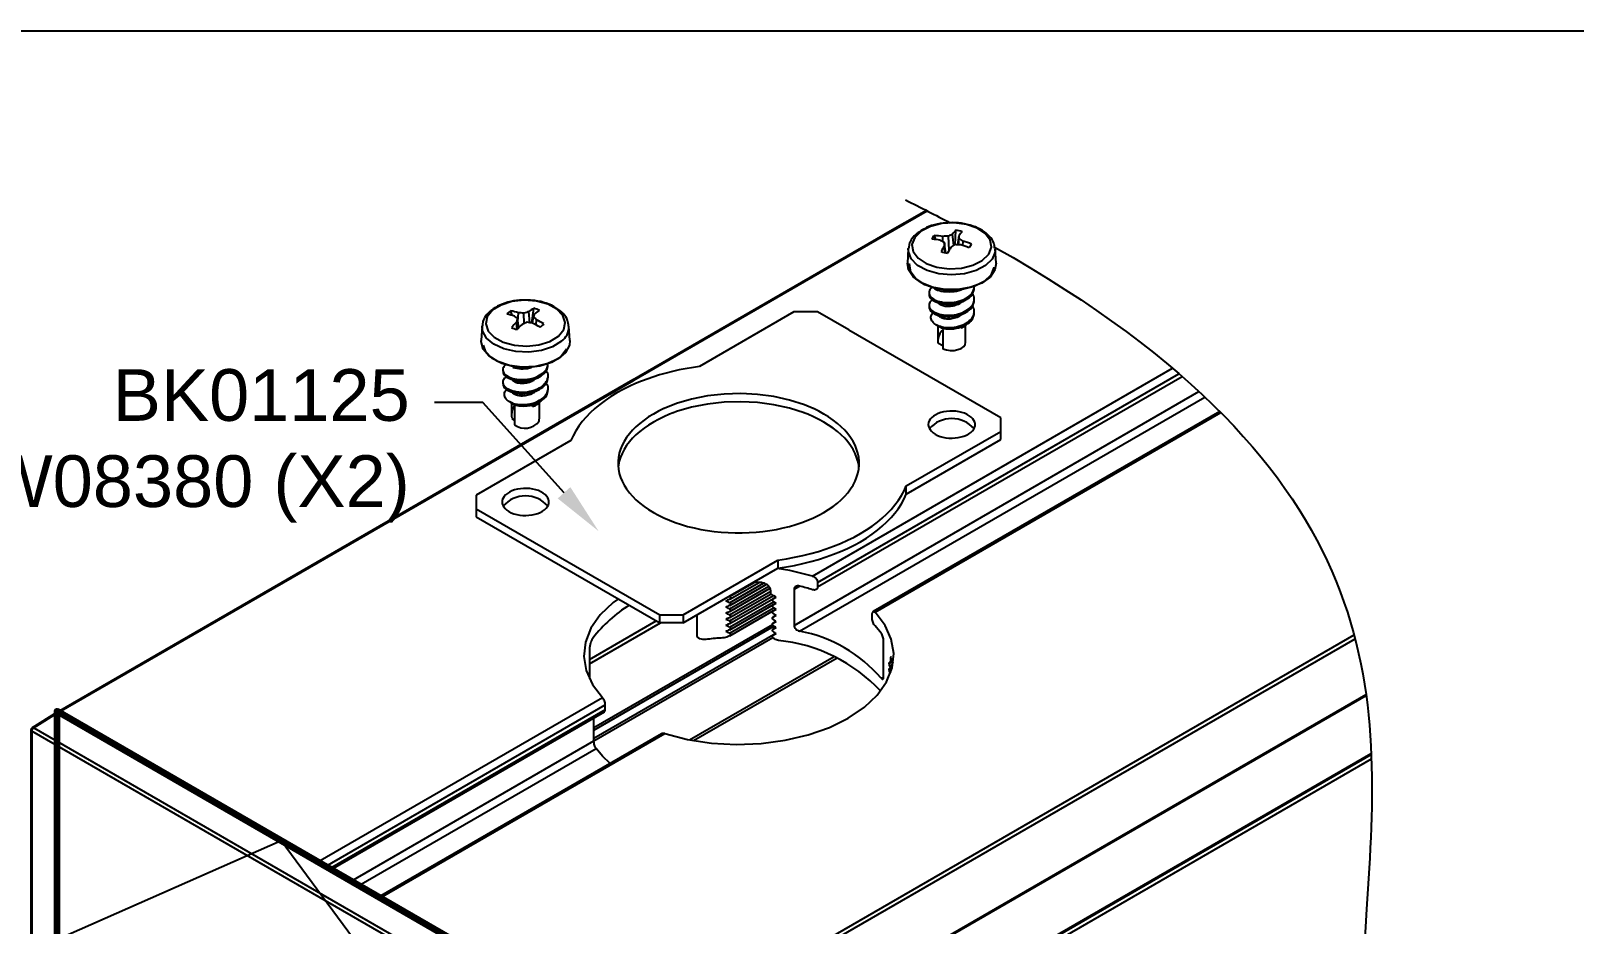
# Model space of a CAD drawing. Extents: x 0 to 13.3, y -7.3 to 0.
# Drawn here: x 2.82 to 8.43, y -3.24 to 0 of the extents above; entities that cross this region are included whole.
import ezdxf
from ezdxf import colors
from ezdxf.entities.mleader import LeaderData, LeaderLine
from ezdxf.math import Vec2, Vec3

# ---------------------------------------------------------------- set-up
doc = ezdxf.new("R2010")
doc.units = 0
doc.header["$LTSCALE"] = 0.5
doc.header["$MEASUREMENT"] = 0
for name, color, linetype in [('End Cap', 92, 'CONTINUOUS'), ('FAB DWG', 221, 'CONTINUOUS'), ('Hardware', 242, 'CONTINUOUS'), ('Housing', 150, 'CONTINUOUS')]:
    doc.layers.add(name, color=color, linetype=linetype)
doc.layers.add('Text-Unprinted', color=131, linetype='CONTINUOUS', plot=False)
doc.styles.add('LSAD_Standard', font='arial.ttf')

msp = doc.modelspace()

# ---------------------------------------------------------------- linework, layer by layer
at = {"layer": 'End Cap', "transparency": 16777216}
for p, q in [((2.9204, -2.4721), (2.8295, -2.5283)), ((2.9255, -2.4725), (2.8347, -2.5287)), ((2.9255, -2.4725), (5.0327, -3.689)), ((2.8248, -2.5368), (2.8248, -5.4496)), ((4.9317, -3.7555), (2.8277, -2.5409)), ((2.8277, -2.5409), (2.8277, -5.4512)), ((2.8347, -2.5287), (4.9386, -3.7433))]:
    msp.add_line(p, q, dxfattribs=at)
for centre, radius, start, end in [((2.8348, -2.5368), 0.01, 121.7291, 180), ((2.8296, -2.5365), 0.0048, 184.1293, 247.1908), ((2.8431, -2.5416), 0.0154, 123.2297, 177.3477), ((2.8318, -2.5326), 0.00487, 53.4892, 117.3259)]:
    msp.add_arc(centre, radius, start, end, dxfattribs=at)
msp.add_ellipse((2.9255, -2.4807), major_axis=(-0.005, 0.00866), ratio=0.577206, start_param=5.498021, end_param=6.300635, dxfattribs=at)
at = {"layer": 'FAB DWG', "color": 1, "lineweight": 90, "ltscale": 0.5, "transparency": 16777216}
msp.add_lwpolyline([(5.0398, -6.6461), (5.0398, -3.6931), (2.9185, -2.4684), (2.9185, -5.4215)], dxfattribs=at)
at = {"layer": 'Hardware', "linetype": 'Continuous', "transparency": 16777216}
for p, q in [((6.1792, -0.7768), (6.1816, -0.7232)), ((6.1087, -0.7575), (6.1036, -0.7426)), ((6.1336, -0.764), (6.134, -0.7458)), ((6.1444, -0.8051), (6.1393, -0.7669)), ((6.1429, -0.8048), (6.1397, -0.7797)), ((6.1573, -0.7952), (6.1547, -0.7447)), ((6.1735, -0.7785), (6.1691, -0.7371)), ((6.1884, -0.776), (6.1928, -0.7425)), ((6.1904, -0.7761), (6.1932, -0.7536)), ((6.2068, -0.779), (6.2079, -0.7627)), ((6.2335, -0.7823), (6.238, -0.7735)), ((6.0087, -0.7911), (6.0054, -0.843)), ((6.0087, -0.7911), (6.009, -0.7883)), ((6.3271, -0.843), (6.3238, -0.7911)), ((6.3238, -0.7911), (6.3239, -0.7935)), ((6.0843, -0.9498), (6.0843, -0.9554)), ((6.136, -0.9455), (6.136, -0.9399)), ((6.2483, -0.9327), (6.2483, -0.9279)), ((4.643, -1.0604), (4.6499, -1.0067)), ((6.0843, -0.9951), (6.0843, -1.0008)), ((6.136, -0.9909), (6.136, -0.9852)), ((6.2483, -0.9781), (6.2483, -0.9725)), ((4.5709, -1.0326), (4.5665, -1.016)), ((4.5897, -1.0831), (4.5866, -1.0566)), ((4.5953, -1.0773), (4.5907, -1.0441)), ((4.5922, -1.0549), (4.5937, -1.0228)), ((4.6149, -1.0617), (4.6139, -1.0243)), ((4.6348, -1.059), (4.6312, -1.0186)), ((4.6452, -1.0607), (4.6483, -1.0377)), ((4.6579, -1.0669), (4.6595, -1.0485)), ((6.136, -1.0362), (6.136, -1.0306)), ((6.2483, -1.0235), (6.2483, -1.0178)), ((4.4619, -1.0718), (4.4586, -1.1237)), ((4.7803, -1.1237), (4.777, -1.0718)), ((6.1102, -1.0665), (6.1261, -1.0756)), ((6.1156, -1.0696), (6.1156, -1.1306)), ((6.1344, -1.0848), (6.1344, -1.1533)), ((6.2103, -1.0728), (6.2006, -1.079)), ((6.2006, -1.079), (6.2006, -1.0762)), ((6.2169, -1.1306), (6.2169, -1.0663)), ((6.1156, -1.1306), (6.1156, -1.1316)), ((6.1156, -1.1316), (6.1344, -1.1413)), ((4.5375, -1.2289), (4.5375, -1.2346)), ((4.5375, -1.2743), (4.5375, -1.2799)), ((4.5735, -1.2667), (4.5735, -1.2611)), ((4.7015, -1.2572), (4.7015, -1.2516)), ((4.5735, -1.3121), (4.5735, -1.3064)), ((4.7015, -1.3026), (4.7015, -1.297)), ((4.5626, -1.3466), (4.5762, -1.3545)), ((4.5688, -1.3502), (4.5688, -1.3932)), ((4.5799, -1.3609), (4.5799, -1.4295)), ((4.6449, -1.3606), (4.6576, -1.352)), ((4.6557, -1.3585), (4.6449, -1.3634)), ((4.6449, -1.3634), (4.6553, -1.3588)), ((4.6449, -1.3634), (4.6449, -1.3606)), ((4.6553, -1.3588), (4.6578, -1.3573)), ((4.6701, -1.3932), (4.6701, -1.3474)), ((4.5697, -1.4059), (4.5799, -1.4125))]:
    msp.add_line(p, q, dxfattribs=at)
at = {"layer": 'Hardware', "transparency": 16777216}
for p, q in [((5.5939, -1.0192), (5.2504, -1.2175)), ((5.6788, -1.0192), (5.5939, -1.0192)), ((6.3448, -1.4041), (5.7929, -1.0855)), ((6.0013, -1.6514), (6.3448, -1.4531)), ((6.3448, -1.4531), (6.3448, -1.4041)), ((6.3448, -1.4824), (6.3448, -1.4531)), ((4.7844, -1.4865), (4.4409, -1.6848)), ((6.0013, -1.6807), (6.3448, -1.4824)), ((6.0013, -1.6807), (6.0013, -1.6514)), ((4.4409, -1.6848), (4.4409, -1.7337)), ((4.4409, -1.7337), (5.1074, -2.1185)), ((4.4409, -1.7337), (4.4409, -1.763)), ((4.4409, -1.763), (5.1074, -2.1478)), ((5.1922, -2.1185), (5.5357, -1.9202)), ((5.1922, -2.1478), (5.5357, -1.9495)), ((5.5357, -1.9202), (5.5357, -1.9495)), ((5.1074, -2.1185), (5.1922, -2.1185)), ((5.1074, -2.1478), (5.1074, -2.1185)), ((5.1922, -2.1185), (5.1922, -2.1478)), ((5.1922, -2.1478), (5.1074, -2.1478))]:
    msp.add_line(p, q, dxfattribs=at)
at = {"layer": 'Hardware', "ltscale": 0.5, "transparency": 16777216}
msp.add_line((5.7933, -1.0853), (5.6788, -1.0192), dxfattribs=at)
at = {"layer": 'Hardware', "linetype": 'Continuous', "transparency": 16777216, "flags": 128}
for points in [[(6.032, -0.7492), (6.0221, -0.7746), (6.0263, -0.8006), (6.0442, -0.8246), (6.074, -0.8442), (6.1129, -0.8575), (6.157, -0.8632), (6.202, -0.8608), (6.2435, -0.8505), (6.2774, -0.8332), (6.3005, -0.8108), (6.3104, -0.7854), (6.3062, -0.7594), (6.2883, -0.7354), (6.2585, -0.7158), (6.2196, -0.7025), (6.1756, -0.6968), (6.1306, -0.6992), (6.0891, -0.7095), (6.0551, -0.7267), (6.032, -0.7492)], [(6.3128, -0.8281), (6.2891, -0.8516), (6.2545, -0.8699), (6.2121, -0.8816), (6.1656, -0.8855), (6.1191, -0.8814), (6.0769, -0.8695), (6.0426, -0.8509), (6.0192, -0.8274), (6.009, -0.8009), (6.0087, -0.7911)], [(6.3239, -0.7935), (6.3234, -0.8017), (6.3128, -0.8281)], [(6.3271, -0.843), (6.3231, -0.8675), (6.3053, -0.8933), (6.2752, -0.9149), (6.2355, -0.9304), (6.1895, -0.9384), (6.1415, -0.9383), (6.0958, -0.93), (6.0562, -0.9143), (6.0265, -0.8926), (6.0092, -0.8667), (6.0054, -0.843)], [(6.3191, -0.857), (6.3189, -0.859), (6.3084, -0.886), (6.284, -0.9097), (6.248, -0.928), (6.2041, -0.9389), (6.1564, -0.9415), (6.1097, -0.9354), (6.0686, -0.9213), (6.037, -0.9005), (6.018, -0.8752), (6.0136, -0.8476), (6.0141, -0.844)], [(4.4999, -1.0138), (4.4807, -1.0375), (4.4751, -1.0633), (4.4836, -1.089), (4.5054, -1.1118), (4.5384, -1.1297), (4.5793, -1.1407), (4.6242, -1.144), (4.6685, -1.1391), (4.7081, -1.1265), (4.739, -1.1074), (4.7582, -1.0838), (4.7638, -1.0579), (4.7553, -1.0323), (4.7335, -1.0095), (4.7005, -0.9916), (4.6596, -0.9805), (4.6148, -0.9773), (4.5704, -0.9822), (4.5308, -0.9948), (4.4999, -1.0138)], [(4.75, -1.1262), (4.7181, -1.1462), (4.6774, -1.1598), (4.6317, -1.1659), (4.5848, -1.1639), (4.541, -1.1541), (4.5042, -1.1372), (4.4776, -1.1148), (4.4636, -1.0889), (4.462, -1.0707)], [(4.7803, -1.1237), (4.7787, -1.1407), (4.7647, -1.1672), (4.7378, -1.1901), (4.7003, -1.2075), (4.6557, -1.2176), (4.6079, -1.2198), (4.561, -1.2137), (4.5194, -1.1999), (4.4867, -1.1796), (4.4658, -1.1547), (4.4585, -1.1273), (4.4586, -1.1237)], [(4.7681, -1.1549), (4.7664, -1.1585), (4.7461, -1.1835), (4.7134, -1.2037), (4.6715, -1.217), (4.6244, -1.2222), (4.5769, -1.2188), (4.5336, -1.2071), (4.4987, -1.1882), (4.4756, -1.164), (4.4669, -1.1409)], [(6.1344, -1.1533), (6.1468, -1.1576), (6.1608, -1.1596), (6.1752, -1.1594), (6.1889, -1.1567), (6.2007, -1.152), (6.2098, -1.1455), (6.2153, -1.1378), (6.2169, -1.1306)]]:
    msp.add_lwpolyline(points, dxfattribs=at)
at = {"layer": 'Hardware', "transparency": 16777216, "flags": 128}
for points in [[(5.2504, -1.2175), (5.1767, -1.2303), (5.1062, -1.2483), (5.0401, -1.2711), (5.0191, -1.2798)], [(5.0187, -1.28), (4.9977, -1.2894), (4.9738, -1.3013), (4.9509, -1.3138), (4.9292, -1.327), (4.9087, -1.3408), (4.8894, -1.3552), (4.8713, -1.3701), (4.8546, -1.3855), (4.8393, -1.4014), (4.8254, -1.4177), (4.8129, -1.4345), (4.8019, -1.4515), (4.7924, -1.4689), (4.7844, -1.4865)], [(5.6637, -1.3702), (5.6315, -1.3569), (5.5782, -1.3399), (5.5212, -1.3272), (5.4617, -1.3193), (5.4009, -1.3162), (5.3399, -1.3181), (5.28, -1.3248), (5.2223, -1.3363), (5.1679, -1.3523), (5.1223, -1.3705)], [(5.1219, -1.3706), (5.1215, -1.3708), (5.102, -1.3803), (5.0835, -1.3903), (5.066, -1.401), (5.0497, -1.4123), (5.0345, -1.4241), (5.0205, -1.4363), (5.0078, -1.4491), (4.9964, -1.4622), (4.9863, -1.4757), (4.9776, -1.4895), (4.9703, -1.5036), (4.9644, -1.5179), (4.96, -1.5323), (4.957, -1.5469), (4.9556, -1.5616), (4.9556, -1.5763), (4.957, -1.5909), (4.96, -1.6055), (4.9644, -1.62), (4.9703, -1.6343), (4.9776, -1.6484), (4.9863, -1.6622), (4.9964, -1.6757), (5.0078, -1.6888), (5.0205, -1.7015), (5.0345, -1.7138), (5.0497, -1.7256), (5.066, -1.7368), (5.0835, -1.7475)], [(5.156, -1.386), (5.1419, -1.3913), (5.1215, -1.4001), (5.102, -1.4096), (5.0835, -1.4196), (5.066, -1.4303), (5.0497, -1.4416), (5.0345, -1.4534), (5.0205, -1.4656), (5.0078, -1.4784), (4.9964, -1.4915), (4.9863, -1.505), (4.9776, -1.5188), (4.9703, -1.5329), (4.9644, -1.5472), (4.96, -1.5616), (4.957, -1.5762), (4.9561, -1.5836)], [(5.0835, -1.7475), (5.102, -1.7576), (5.1215, -1.767), (5.1419, -1.7758), (5.1632, -1.7839), (5.1852, -1.7912), (5.208, -1.7978), (5.2313, -1.8036), (5.2553, -1.8087), (5.2796, -1.8129), (5.3044, -1.8163), (5.3295, -1.8188), (5.3547, -1.8205), (5.3801, -1.8214), (5.4056, -1.8214), (5.431, -1.8205), (5.4563, -1.8188), (5.4813, -1.8163), (5.5061, -1.8129), (5.5305, -1.8087), (5.5544, -1.8036), (5.5778, -1.7978), (5.6005, -1.7912), (5.6225, -1.7839), (5.6438, -1.7758), (5.6642, -1.767), (5.6837, -1.7576), (5.7022, -1.7475), (5.7197, -1.7368), (5.736, -1.7256), (5.7512, -1.7138), (5.7652, -1.7015), (5.778, -1.6888), (5.7894, -1.6757), (5.7995, -1.6622), (5.8082, -1.6484), (5.8155, -1.6343), (5.8213, -1.62), (5.8257, -1.6055), (5.8287, -1.5909), (5.8302, -1.5763), (5.8302, -1.5616), (5.8287, -1.5469), (5.8257, -1.5323), (5.8213, -1.5179), (5.8155, -1.5036), (5.8082, -1.4895), (5.7995, -1.4757), (5.7894, -1.4622), (5.778, -1.4491), (5.7652, -1.4363), (5.7512, -1.4241), (5.736, -1.4123), (5.7197, -1.401), (5.7022, -1.3903), (5.6837, -1.3803), (5.6642, -1.3708), (5.6633, -1.3704)], [(5.6306, -1.386), (5.5782, -1.3692), (5.5212, -1.3565), (5.4617, -1.3486), (5.4009, -1.3455), (5.3399, -1.3474), (5.28, -1.3541), (5.2223, -1.3656), (5.1679, -1.3816), (5.1564, -1.3858)], [(5.8296, -1.5836), (5.8287, -1.5762), (5.8257, -1.5616), (5.8213, -1.5472), (5.8155, -1.5329), (5.8082, -1.5188), (5.7995, -1.505), (5.7894, -1.4915), (5.778, -1.4784), (5.7652, -1.4656), (5.7512, -1.4534), (5.736, -1.4416), (5.7197, -1.4303), (5.7022, -1.4196), (5.6837, -1.4096), (5.6642, -1.4001), (5.6438, -1.3913), (5.6302, -1.3862)], [(6.1062, -1.4633), (6.1147, -1.4676), (6.1242, -1.4712), (6.1344, -1.4741), (6.1452, -1.4761), (6.1563, -1.4773), (6.1677, -1.4777), (6.179, -1.4771), (6.1901, -1.4757), (6.2008, -1.4735), (6.2108, -1.4704), (6.2201, -1.4666), (6.2283, -1.4621), (6.2355, -1.457), (6.2415, -1.4515), (6.2461, -1.4455), (6.2493, -1.4392), (6.251, -1.4327), (6.2512, -1.4261), (6.2498, -1.4196), (6.247, -1.4133), (6.2428, -1.4072), (6.2371, -1.4015), (6.2302, -1.3963), (6.2222, -1.3917), (6.2132, -1.3877), (6.2033, -1.3844), (6.1928, -1.382), (6.1818, -1.3804), (6.1705, -1.3796), (6.1592, -1.3797), (6.1479, -1.3807), (6.137, -1.3825), (6.1267, -1.3852), (6.117, -1.3886), (6.1082, -1.3928), (6.1004, -1.3976), (6.0939, -1.4029), (6.0886, -1.4087), (6.0847, -1.4149), (6.0822, -1.4213), (6.0813, -1.4278), (6.0818, -1.4343), (6.0839, -1.4408), (6.0875, -1.447), (6.0924, -1.4529), (6.0987, -1.4584), (6.1062, -1.4633)], [(4.5594, -1.7439), (4.5679, -1.7483), (4.5774, -1.7519), (4.5876, -1.7547), (4.5984, -1.7568), (4.6095, -1.758), (4.6209, -1.7583), (4.6322, -1.7578), (4.6433, -1.7563), (4.654, -1.7541), (4.664, -1.751), (4.6733, -1.7472), (4.6815, -1.7428), (4.6887, -1.7377), (4.6947, -1.7321), (4.6993, -1.7261), (4.7025, -1.7198), (4.7042, -1.7133), (4.7044, -1.7068), (4.703, -1.7003), (4.7002, -1.6939), (4.696, -1.6878), (4.6903, -1.6822), (4.6835, -1.6769), (4.6754, -1.6723), (4.6664, -1.6683), (4.6565, -1.6651), (4.646, -1.6626), (4.635, -1.661), (4.6237, -1.6602), (4.6124, -1.6603), (4.6011, -1.6613), (4.5902, -1.6632), (4.5799, -1.6658), (4.5702, -1.6693), (4.5614, -1.6734), (4.5537, -1.6782), (4.5471, -1.6835), (4.5418, -1.6893), (4.5379, -1.6955), (4.5354, -1.7019), (4.5345, -1.7084), (4.535, -1.715), (4.5371, -1.7214), (4.5407, -1.7276), (4.5456, -1.7335), (4.5519, -1.739), (4.5594, -1.7439)], [(5.5357, -1.9202), (5.5662, -1.9156), (5.5963, -1.9101), (5.6258, -1.9037), (5.6547, -1.8965), (5.683, -1.8885), (5.7106, -1.8796), (5.7373, -1.87), (5.7631, -1.8596), (5.7881, -1.8484), (5.812, -1.8366), (5.8348, -1.8241), (5.8565, -1.8109), (5.8771, -1.7971), (5.8964, -1.7827), (5.9144, -1.7678), (5.9311, -1.7523), (5.9464, -1.7364), (5.9604, -1.7201), (5.9728, -1.7034), (5.9838, -1.6863), (5.9933, -1.669), (6.0013, -1.6514)], [(5.5357, -1.9495), (5.5662, -1.9449), (5.5963, -1.9394), (5.6258, -1.933), (5.6547, -1.9258), (5.683, -1.9178), (5.7106, -1.909), (5.7373, -1.8993), (5.7631, -1.8889), (5.7881, -1.8778), (5.812, -1.8659), (5.8348, -1.8534), (5.8565, -1.8402), (5.8771, -1.8264), (5.8964, -1.812), (5.9144, -1.7971), (5.9311, -1.7816), (5.9464, -1.7657), (5.9604, -1.7494), (5.9728, -1.7327), (5.9838, -1.7157), (5.9933, -1.6983), (6.0013, -1.6807)]]:
    msp.add_lwpolyline(points, dxfattribs=at)
at = {"layer": 'Hardware', "linetype": 'Continuous', "transparency": 16777216}
for centre, radius, start, end in [((6.3353, -0.8739), 0.2153, 135.5648, 140.5305), ((6.1686, -0.832), 0.1096, 70.9362, 83.2026), ((6.1274, -0.7687), 0.0353, 132.3475, 158.5244), ((6.0512, -1.2355), 0.4817, 81.2332, 84.8445), ((6.0749, -1.1634), 0.4218, 81.9363, 86.0986), ((5.9424, -1.1353), 0.4177, 61.8659, 64.132), ((6.5403, -1.0142), 0.4642, 149.661, 152.6363), ((6.1699, -1.2332), 0.4887, 91.7836, 94.2055), ((8.1964, -0.7086), 2.0579, 181.6246, 181.9799), ((6.3199, -1.0395), 0.338, 116.4935, 119.2666), ((6.4355, -1.1902), 0.488, 121.8616, 123.8829), ((6.1713, -1.3413), 0.5656, 87.2451, 89.3357), ((6.432, -0.9284), 0.303, 138.6944, 142.1461), ((5.2812, -0.7811), 0.9124, 1.7307, 2.4257), ((5.9922, -1.0917), 0.3933, 56.7431, 59.271), ((6.0318, -1.3233), 0.5717, 69.8216, 73.0431), ((6.0622, -1.22), 0.4799, 68.5062, 72.325), ((6.2052, -0.7605), 0.0353, 312.3475, 338.5244), ((6.1639, -0.6972), 0.1096, 250.9362, 263.2026), ((6.7753, -1.1642), 0.7197, 148.2239, 150.1625), ((4.7759, -1.2247), 0.2518, 120.0152, 125.057), ((4.6279, -1.0928), 0.0889, 61.5677, 75.6813), ((4.592, -1.0599), 0.0509, 120.1614, 140.6643), ((4.4572, -1.432), 0.4155, 72.8977, 76.7189), ((4.4923, -1.3699), 0.3616, 73.7075, 78.1583), ((4.8859, -1.3533), 0.4215, 135.2523, 138.8285), ((4.3448, -1.3356), 0.3814, 49.8473, 52.0251), ((5.057, -1.202), 0.4923, 161.2957, 162.8278), ((4.5691, -1.4939), 0.4718, 84.546, 87.0095), ((4.8192, -1.5388), 0.519, 111.9767, 114.0506), ((4.745, -1.3961), 0.3942, 106.7726, 109.4165), ((4.5471, -1.6173), 0.5652, 80.0056, 82.0817), ((4.4057, -1.5649), 0.5582, 61.4535, 64.5917), ((5.3272, -1.2857), 0.7229, 159.0165, 159.9332), ((4.4019, -1.305), 0.3636, 44.8725, 47.3341), ((4.8347, -1.2754), 0.3083, 122.241, 126.2718), ((4.4584, -1.4566), 0.4549, 59.9475, 63.7668), ((4.6469, -1.0306), 0.0509, 300.1614, 320.6643), ((4.611, -0.9977), 0.0889, 241.5677, 255.6813), ((5.0039, -1.4739), 0.5695, 134.0885, 136.7658), ((4.713, -1.0739), 0.0641, 305.2575, 1.9159), ((6.1662, -0.9413), 0.1379, 257.8098, 283.5967), ((6.1792, -0.9989), 0.0801, 285.4212, 292.7995), ((4.6194, -1.2271), 0.1328, 250.2341, 276.6872), ((4.632, -1.2648), 0.0966, 277.6897, 284.2033), ((4.6179, -1.3771), 0.0647, 234.0293, 322.4586)]:
    msp.add_arc(centre, radius, start, end, dxfattribs=at)
at = {"layer": 'Hardware', "transparency": 16777216}
for centre in [(6.1663, -1.5146), (4.6195, -1.7952)]:
    msp.add_arc(centre, 0.108, 41.3174, 138.6826, dxfattribs=at)
at = {"layer": 'Hardware', "linetype": 'Continuous', "transparency": 16777216}
for centre, major_axis, ratio, start_param, end_param in [((6.1663, -1.1538), (-0.0217, 0.0742), 0.616927, 0.236759, 1.093616), ((4.6195, -1.4344), (-0.0354, 0.0761), 0.475526, 0.121253, 0.978109), ((4.6195, -1.4344), (0.0183, 0.1311), 0.360292, 4.899442, 5.081972)]:
    msp.add_ellipse(centre, major_axis=major_axis, ratio=ratio, start_param=start_param, end_param=end_param, dxfattribs=at)
for points, knots in [([(6.3221, -0.7885), (6.3215, -0.7824), (6.3201, -0.7668), (6.3043, -0.7444), (6.2787, -0.7231), (6.2436, -0.7068), (6.2019, -0.6971), (6.1572, -0.6947), (6.1133, -0.7002), (6.0748, -0.7118), (6.0559, -0.7245), (6.0473, -0.7302)], [0, 0, 0, 0, 0.070392, 0.179217, 0.292653, 0.412295, 0.533677, 0.654782, 0.776022, 0.898022, 1, 1, 1, 1]), ([(6.0219, -0.7546), (6.0185, -0.7598), (6.0119, -0.7702), (6.0111, -0.782), (6.0107, -0.7879)], [0, 0, 0, 0, 0.49997, 1, 1, 1, 1]), ([(6.0473, -0.7302), (6.0453, -0.7314), (6.0341, -0.7378), (6.0274, -0.747), (6.0219, -0.7546)], [0, 0, 0, 0, 0.174688, 1, 1, 1, 1]), ([(6.0971, -0.93), (6.0945, -0.9317), (6.0857, -0.9374), (6.0826, -0.9505), (6.089, -0.9662), (6.1074, -0.9791), (6.1265, -0.9832), (6.136, -0.9852)], [0, 0, 0, 0, 0.091061, 0.320601, 0.542861, 0.774448, 1, 1, 1, 1]), ([(6.1009, -0.9326), (6.1035, -0.9347), (6.1116, -0.941), (6.1261, -0.9437), (6.136, -0.9455)], [0, 0, 0, 0, 0.317573, 1, 1, 1, 1]), ([(6.136, -0.9852), (6.1463, -0.9859), (6.1673, -0.9874), (6.1996, -0.9799), (6.2264, -0.9667), (6.2449, -0.9481), (6.247, -0.934), (6.248, -0.9271)], [0, 0, 0, 0, 0.199937, 0.405223, 0.602242, 0.805713, 1, 1, 1, 1]), ([(6.136, -0.9909), (6.1463, -0.9916), (6.1673, -0.993), (6.1996, -0.9856), (6.2264, -0.9723), (6.2449, -0.9537), (6.247, -0.9396), (6.248, -0.9327)], [0, 0, 0, 0, 0.199937, 0.405223, 0.602242, 0.805713, 1, 1, 1, 1]), ([(6.136, -0.9455), (6.1462, -0.9461), (6.167, -0.9474), (6.192, -0.9429), (6.2024, -0.9375), (6.2041, -0.9366)], [0, 0, 0, 0, 0.450672, 0.913402, 1, 1, 1, 1]), ([(4.6207, -0.9773), (4.6169, -0.977), (4.5984, -0.9759), (4.5651, -0.9814), (4.526, -0.9937), (4.5039, -1.0068), (4.4946, -1.0144), (4.4941, -1.0149)], [0, 0, 0, 0, 0.078898, 0.383675, 0.690407, 0.982546, 1, 1, 1, 1]), ([(4.7758, -1.0717), (4.7751, -1.0645), (4.7734, -1.0477), (4.757, -1.0244), (4.731, -1.0031), (4.6957, -0.9872), (4.6575, -0.9778), (4.6317, -0.9774), (4.6207, -0.9773)], [0, 0, 0, 0, 0.131319, 0.302195, 0.480596, 0.668605, 0.85916, 1, 1, 1, 1]), ([(6.0845, -0.9554), (6.0844, -0.9557), (6.0824, -0.9609), (6.09, -0.9719), (6.1071, -0.9847), (6.1264, -0.9888), (6.136, -0.9909)], [0, 0, 0, 0, 0.015021, 0.337249, 0.672999, 1, 1, 1, 1]), ([(6.0845, -1.0008), (6.0844, -1.001), (6.0824, -1.0063), (6.09, -1.0173), (6.1071, -1.0301), (6.1264, -1.0342), (6.136, -1.0362)], [0, 0, 0, 0, 0.015021, 0.337249, 0.672999, 1, 1, 1, 1]), ([(6.0971, -0.9754), (6.0945, -0.977), (6.0857, -0.9828), (6.0826, -0.9958), (6.089, -1.0116), (6.1074, -1.0245), (6.1265, -1.0286), (6.136, -1.0306)], [0, 0, 0, 0, 0.0910613, 0.3206008, 0.5428611, 0.7744477, 1, 1, 1, 1]), ([(6.1158, -0.9804), (6.1157, -0.9805), (6.1145, -0.9833), (6.1191, -0.9896), (6.1299, -0.996), (6.1471, -0.9997), (6.1671, -0.9991), (6.1864, -0.9934), (6.1996, -0.9874), (6.2036, -0.9826), (6.2041, -0.982)], [0, 0, 0, 0, 0.007384, 0.165603, 0.330712, 0.491359, 0.652007, 0.817115, 0.975334, 1, 1, 1, 1]), ([(6.136, -1.0306), (6.1463, -1.0313), (6.1673, -1.0328), (6.1995, -1.0253), (6.2266, -1.0121), (6.2443, -0.9932), (6.2508, -0.9722), (6.245, -0.9592), (6.2424, -0.9531)], [0, 0, 0, 0, 0.168435, 0.341375, 0.507351, 0.678764, 0.850176, 1, 1, 1, 1]), ([(6.136, -1.0362), (6.1463, -1.0369), (6.1673, -1.0384), (6.1996, -1.0309), (6.2264, -1.0177), (6.2449, -0.9991), (6.247, -0.985), (6.248, -0.9781)], [0, 0, 0, 0, 0.199937, 0.405223, 0.602242, 0.805713, 1, 1, 1, 1]), ([(6.1371, -1.0761), (6.1473, -1.0767), (6.1679, -1.078), (6.1997, -1.0706), (6.2266, -1.0574), (6.2443, -1.0386), (6.2508, -1.0176), (6.245, -1.0046), (6.2424, -0.9985)], [0, 0, 0, 0, 0.166525, 0.337162, 0.5042, 0.676708, 0.849217, 1, 1, 1, 1]), ([(4.4925, -1.0162), (4.488, -1.0205), (4.476, -1.032), (4.4645, -1.0506), (4.4637, -1.0652), (4.4634, -1.0705)], [0, 0, 0, 0, 0.281722, 0.741945, 1, 1, 1, 1]), ([(6.1371, -1.0761), (6.1293, -1.074), (6.1138, -1.0698), (6.0979, -1.0586), (6.09, -1.0453), (6.0904, -1.0324), (6.0972, -1.0256), (6.1, -1.0228)], [0, 0, 0, 0, 0.213412, 0.426645, 0.639148, 0.85203, 1, 1, 1, 1]), ([(6.1158, -1.0258), (6.1157, -1.0259), (6.1145, -1.0287), (6.1191, -1.035), (6.1299, -1.0414), (6.1471, -1.045), (6.1671, -1.0445), (6.1864, -1.0388), (6.1996, -1.0327), (6.2036, -1.028), (6.2041, -1.0273)], [0, 0, 0, 0, 0.007384, 0.165603, 0.330712, 0.491359, 0.652007, 0.817115, 0.975334, 1, 1, 1, 1]), ([(6.1987, -1.0754), (6.1988, -1.0753), (6.2085, -1.0719), (6.2264, -1.0631), (6.2448, -1.0445), (6.247, -1.0303), (6.248, -1.0234)], [0, 0, 0, 0, 0.004575, 0.334308, 0.674839, 1, 1, 1, 1]), ([(6.1262, -1.0755), (6.1263, -1.0756), (6.128, -1.0773), (6.1381, -1.0802), (6.1562, -1.0823), (6.1779, -1.0807), (6.1922, -1.077), (6.1987, -1.0754)], [0, 0, 0, 0, 0.019845, 0.238072, 0.506036, 0.77797, 1, 1, 1, 1]), ([(4.5495, -1.2091), (4.5453, -1.2129), (4.5364, -1.2212), (4.5371, -1.2369), (4.5488, -1.2516), (4.5653, -1.2579), (4.5735, -1.2611)], [0, 0, 0, 0, 0.2186737, 0.4742786, 0.7406091, 1, 1, 1, 1]), ([(4.5735, -1.2611), (4.583, -1.263), (4.6022, -1.267), (4.6353, -1.2637), (4.6658, -1.2541), (4.6887, -1.2378), (4.701, -1.2206), (4.7002, -1.2098), (4.7, -1.2062)], [0, 0, 0, 0, 0.179906, 0.364625, 0.541905, 0.724991, 0.908077, 1, 1, 1, 1]), ([(4.5735, -1.2667), (4.583, -1.2687), (4.6022, -1.2726), (4.6353, -1.2693), (4.6658, -1.2597), (4.6887, -1.2434), (4.701, -1.2262), (4.7002, -1.2155), (4.7, -1.2119)], [0, 0, 0, 0, 0.179906, 0.364625, 0.541905, 0.724991, 0.908077, 1, 1, 1, 1]), ([(4.5735, -1.2213), (4.5829, -1.2232), (4.602, -1.227), (4.6274, -1.2257), (4.6394, -1.2215), (4.6415, -1.2208)], [0, 0, 0, 0, 0.446905, 0.905766, 1, 1, 1, 1]), ([(4.5735, -1.3064), (4.583, -1.3084), (4.6022, -1.3124), (4.6354, -1.309), (4.6657, -1.2994), (4.6893, -1.2831), (4.7014, -1.2628), (4.7032, -1.2447), (4.6964, -1.235), (4.6942, -1.2318)], [0, 0, 0, 0, 0.153178, 0.310453, 0.461395, 0.617281, 0.773166, 0.924108, 1, 1, 1, 1]), ([(4.5495, -1.2545), (4.5453, -1.2583), (4.5364, -1.2666), (4.5371, -1.2822), (4.5488, -1.2969), (4.5653, -1.3033), (4.5735, -1.3064)], [0, 0, 0, 0, 0.218674, 0.474279, 0.740609, 1, 1, 1, 1]), ([(4.539, -1.2346), (4.5387, -1.2371), (4.5377, -1.2449), (4.5492, -1.2572), (4.5654, -1.2636), (4.5735, -1.2667)], [0, 0, 0, 0, 0.189689, 0.600193, 1, 1, 1, 1]), ([(4.539, -1.2799), (4.5387, -1.2824), (4.5377, -1.2903), (4.5492, -1.3026), (4.5654, -1.3089), (4.5735, -1.3121)], [0, 0, 0, 0, 0.189689, 0.600193, 1, 1, 1, 1]), ([(4.5697, -1.2595), (4.5696, -1.2609), (4.569, -1.2653), (4.5763, -1.2717), (4.5902, -1.2773), (4.6091, -1.2791), (4.6291, -1.276), (4.6464, -1.2702), (4.6536, -1.2638), (4.6566, -1.2612)], [0, 0, 0, 0, 0.076616, 0.242672, 0.404241, 0.56581, 0.731866, 0.890992, 1, 1, 1, 1]), ([(4.5735, -1.3121), (4.583, -1.314), (4.6022, -1.318), (4.6353, -1.3147), (4.6658, -1.3051), (4.6887, -1.2888), (4.701, -1.2716), (4.7002, -1.2608), (4.7, -1.2572)], [0, 0, 0, 0, 0.179906, 0.364625, 0.541905, 0.724991, 0.908077, 1, 1, 1, 1]), ([(4.5745, -1.3521), (4.5839, -1.3539), (4.6029, -1.3577), (4.6356, -1.3543), (4.6657, -1.3448), (4.6893, -1.3285), (4.7014, -1.3082), (4.7032, -1.2901), (4.6964, -1.2804), (4.6942, -1.2771)], [0, 0, 0, 0, 0.151354, 0.306444, 0.458264, 0.615055, 0.771847, 0.923667, 1, 1, 1, 1]), ([(4.5745, -1.3521), (4.5679, -1.3491), (4.5547, -1.343), (4.5438, -1.3301), (4.5421, -1.3164), (4.5454, -1.3062), (4.5511, -1.3024), (4.5516, -1.302)], [0, 0, 0, 0, 0.244798, 0.489392, 0.733148, 0.977338, 1, 1, 1, 1]), ([(4.5697, -1.3049), (4.5696, -1.3063), (4.569, -1.3106), (4.5763, -1.317), (4.5902, -1.3226), (4.6091, -1.3245), (4.6291, -1.3214), (4.6464, -1.3155), (4.6536, -1.3092), (4.6566, -1.3066)], [0, 0, 0, 0, 0.076616, 0.242672, 0.404241, 0.56581, 0.731866, 0.890992, 1, 1, 1, 1]), ([(4.6349, -1.359), (4.635, -1.359), (4.6454, -1.3569), (4.6659, -1.3504), (4.6887, -1.3342), (4.701, -1.317), (4.7002, -1.3062), (4.7, -1.3026)], [0, 0, 0, 0, 0.0038567, 0.2817967, 0.5688395, 0.8558823, 1, 1, 1, 1]), ([(4.6729, -1.3435), (4.6717, -1.3454), (4.668, -1.3513), (4.6606, -1.3556), (4.6557, -1.3585)], [0, 0, 0, 0, 0.327428, 1, 1, 1, 1]), ([(4.5765, -1.3541), (4.5773, -1.3548), (4.5809, -1.3574), (4.5949, -1.3607), (4.6141, -1.3617), (4.6284, -1.3598), (4.6349, -1.359)], [0, 0, 0, 0, 0.094761, 0.413126, 0.736208, 1, 1, 1, 1])]:
    msp.add_open_spline(points, degree=3, knots=knots, dxfattribs=at)
at = {"layer": 'Housing', "transparency": 16777216}
for p, q in [((6.0742, -0.6515), (5.9179, -0.7417)), ((5.9179, -0.7451), (6.0773, -0.6531)), ((5.6612, -1.9788), (6.968, -1.2244)), ((5.0095, -1.2661), (2.9206, -2.472)), ((2.9255, -2.4725), (5.0111, -1.2685)), ((5.6793, -2.0011), (6.9909, -1.2439)), ((5.6793, -2.0174), (7.0022, -1.2537)), ((5.594, -2.157), (7.0635, -1.3086)), ((5.6141, -2.178), (7.0852, -1.3288)), ((7.1388, -1.3808), (5.8808, -2.1071)), ((5.8879, -2.1097), (7.1431, -1.3851)), ((5.0327, -3.689), (7.6265, -2.1916)), ((5.0398, -3.7012), (7.6302, -2.2058)), ((5.0398, -3.9266), (7.6699, -2.4083)), ((3.8658, -3.0153), (4.8987, -2.419)), ((3.894, -3.0317), (4.9089, -2.4458)), ((3.9082, -3.0398), (4.9089, -2.4621)), ((5.0398, -3.93), (7.6704, -2.4114)), ((3.914, -3.0432), (4.9059, -2.4706)), ((3.9864, -3.085), (4.8678, -2.5762)), ((5.1128, -2.5507), (4.0866, -3.1428)), ((4.0925, -3.1462), (5.1254, -2.5499)), ((4.0147, -3.1013), (4.876, -2.6041)), ((5.0398, -4.1512), (7.6888, -2.6219)), ((5.0398, -4.1552), (7.6889, -2.6259)), ((5.0398, -4.1716), (7.6895, -2.6419))]:
    msp.add_line(p, q, dxfattribs=at)
at = {"layer": 'Housing', "ltscale": 0.5}
for p, q in [((5.0095, -1.2661), (5.9179, -0.7417)), ((5.9179, -0.7451), (5.0111, -1.2685))]:
    msp.add_line(p, q, dxfattribs=at)
at = {"layer": 'Housing'}
for p, q in [((5.3603, -2.0529), (5.4514, -2.0002)), ((5.3603, -2.0749), (5.483, -2.0041)), ((5.3603, -2.097), (5.5021, -2.0151)), ((5.361, -2.0625), (5.467, -2.0013)), ((5.361, -2.0845), (5.4931, -2.0083)), ((5.594, -2.0263), (5.6141, -2.0147)), ((5.6793, -2.0011), (5.6793, -2.0174)), ((5.3603, -2.119), (5.5094, -2.0329)), ((5.3603, -2.1411), (5.5197, -2.049)), ((5.3603, -2.1631), (5.5197, -2.0711)), ((5.361, -2.1066), (5.5072, -2.0222)), ((5.361, -2.1286), (5.5107, -2.0422)), ((5.361, -2.1507), (5.5277, -2.0544)), ((5.5094, -2.039), (5.5094, -2.0308)), ((5.5284, -2.0549), (5.5183, -2.0608)), ((5.5189, -2.0605), (5.5285, -2.055)), ((5.594, -2.0263), (5.594, -2.157)), ((5.2428, -2.1964), (5.2428, -2.1186)), ((5.3603, -2.1851), (5.5197, -2.0931)), ((5.361, -2.1727), (5.5277, -2.0765)), ((5.361, -2.1948), (5.5277, -2.0985)), ((5.5284, -2.077), (5.5183, -2.0828)), ((5.5284, -2.099), (5.5183, -2.1049)), ((5.5284, -2.1211), (5.5183, -2.1269)), ((5.5189, -2.0825), (5.5285, -2.077)), ((5.5189, -2.1046), (5.5285, -2.099)), ((5.5189, -2.1266), (5.5285, -2.1211)), ((5.8777, -2.1319), (5.8777, -2.1156)), ((4.8513, -2.2805), (5.0943, -2.1403)), ((4.8513, -2.2969), (5.1096, -2.1478)), ((4.8678, -2.5278), (5.5157, -2.1538)), ((4.8678, -2.5372), (5.521, -2.1601)), ((5.5284, -2.1431), (5.5183, -2.149)), ((5.5284, -2.1652), (5.5183, -2.171)), ((5.5189, -2.1487), (5.5285, -2.1431)), ((5.5189, -2.1707), (5.5285, -2.1652)), ((5.528, -2.1869), (4.8678, -2.5681)), ((4.8679, -2.5766), (5.5176, -2.2015)), ((5.5284, -2.1872), (5.5183, -2.1931)), ((5.5189, -2.1928), (5.5285, -2.1872)), ((5.9188, -2.3445), (5.9188, -2.2138)), ((4.8513, -2.2428), (4.8513, -2.3513)), ((5.2148, -2.5723), (5.7392, -2.2696)), ((5.2295, -2.575), (5.75, -2.2745)), ((5.9432, -2.2927), (5.9524, -2.2874)), ((5.9437, -2.2815), (5.9503, -2.2777)), ((5.9437, -2.2815), (5.9437, -2.2897)), ((5.9437, -2.2897), (5.9519, -2.285)), ((5.9107, -2.3492), (5.9188, -2.3445)), ((5.9416, -2.3045), (5.9528, -2.2981)), ((5.9416, -2.3266), (5.9463, -2.3239)), ((5.9418, -2.3365), (5.9416, -2.3366)), ((5.9418, -2.3145), (5.9504, -2.3096)), ((4.9089, -2.4621), (4.9089, -2.4458)), ((4.8678, -2.5762), (4.8678, -2.4926))]:
    msp.add_line(p, q, dxfattribs=at)
at = {"layer": 'Housing', "flags": 128}
for points in [[(5.6612, -1.9788), (5.5789, -1.9578), (5.5332, -1.9509)], [(4.9569, -2.0609), (4.9372, -2.0743), (4.8905, -2.1188), (4.8567, -2.1669), (4.8367, -2.2176), (4.8309, -2.2695), (4.8395, -2.3212), (4.8623, -2.3715), (4.8987, -2.419)], [(5.1254, -2.5499), (5.2078, -2.5709), (5.2949, -2.5841), (5.3845, -2.589), (5.4743, -2.5857), (5.5621, -2.5741), (5.6455, -2.5546), (5.7225, -2.5277), (5.7911, -2.494), (5.8494, -2.4544), (5.8961, -2.41), (5.9299, -2.3618), (5.95, -2.3111), (5.9558, -2.2593), (5.9471, -2.2075), (5.9243, -2.1572), (5.8879, -2.1097)], [(4.9266, -2.6579), (4.8994, -2.632), (4.876, -2.6041)]]:
    msp.add_lwpolyline(points, dxfattribs=at)
at = {"layer": 'Housing'}
for centre, radius, start, end in [((5.3936, -2.9645), 0.966, 85.3362, 86.7631), ((5.4241, -2.7874), 0.7957, 72.6621, 76.1824), ((5.2732, -2.5215), 0.5183, 122.3287, 142.011), ((5.5164, -2.6898), 0.521, 40.8202, 79.1852), ((5.667, -2.3666), 0.3034, 36.5658, 43.2619), ((5.392, -3.1522), 0.9513, 93.4477, 96.7585), ((5.4785, -2.798), 0.5891, 43.1546, 84.2419), ((5.7608, -2.3242), 0.1951, 8.9729, 13.7847)]:
    msp.add_arc(centre, radius, start, end, dxfattribs=at)
for centre, major_axis, ratio, start_param, end_param in [((5.3933, -2.1283), (0.5617, 0.2486), 0.119235, 1.577762, 1.601992), ((5.3933, -2.6871), (-0.4179, 0.6023), 0.625218, 5.504607, 5.529714), ((5.3933, -2.6651), (-0.4179, 0.6023), 0.625218, 5.504607, 5.508341), ((5.3933, -2.5489), (-0.4327, 0.5521), 0.650971, 5.16115, 5.190937), ((5.3933, -2.1722), (0.5621, 0.2742), 0.075063, 1.2898, 1.309094), ((5.3933, -2.571), (-0.4327, 0.5521), 0.650967, 5.161155, 5.179762), ((5.3933, -2.1504), (0.5617, 0.2486), 0.119235, 1.577763, 1.601992), ((5.3933, -2.7092), (-0.4179, 0.6023), 0.625218, 5.504607, 5.529714), ((5.3933, -2.1724), (0.5617, 0.2486), 0.119235, 1.577762, 1.601992), ((5.3933, -2.7312), (-0.4179, 0.6023), 0.625218, 5.504607, 5.529714), ((5.3933, -2.1943), (0.5621, 0.2742), 0.075063, 1.2898, 1.309094), ((5.3933, -2.2163), (0.5621, 0.2742), 0.075064, 1.2898, 1.309094), ((5.3933, -2.2383), (0.5621, 0.2742), 0.075064, 1.2898, 1.309094), ((5.3933, -2.593), (-0.4327, 0.5521), 0.650977, 5.161138, 5.179744), ((5.3933, -2.6151), (-0.4327, 0.5521), 0.650967, 5.161155, 5.179762), ((5.3933, -2.1945), (0.5617, 0.2486), 0.119235, 1.577763, 1.601992), ((5.3933, -2.7533), (-0.4179, 0.6023), 0.625218, 5.504607, 5.529714), ((5.3933, -2.2165), (0.5617, 0.2486), 0.119235, 1.577762, 1.601992), ((5.3933, -2.7753), (-0.4179, 0.6023), 0.625218, 5.504607, 5.529714), ((5.3933, -2.2386), (0.5617, 0.2486), 0.119251, 1.577757, 1.601987), ((5.3933, -2.7974), (-0.4179, 0.6023), 0.625218, 5.504607, 5.529714), ((5.3933, -2.2604), (0.5621, 0.2742), 0.075079, 1.289794, 1.309087), ((5.3933, -2.2824), (0.5621, 0.2742), 0.075064, 1.2898, 1.309094), ((5.3933, -2.6371), (-0.4327, 0.5521), 0.650967, 5.161155, 5.179762), ((5.3933, -2.6592), (-0.4327, 0.5521), 0.650967, 5.161155, 5.179762), ((5.3933, -2.6812), (-0.4327, 0.5521), 0.650967, 5.161156, 5.179762), ((5.3933, -2.2312), (0.5621, 0.2743), 0.07505, 1.593008, 1.60289), ((5.3933, -2.3045), (0.5621, 0.2742), 0.075064, 1.2898, 1.309093), ((5.3933, -2.7241), (-0.4179, 0.6023), 0.625208, 5.213024, 5.220711), ((5.3933, -2.5489), (0.5617, 0.2486), 0.119239, 0.161876, 0.191664), ((5.3933, -2.1722), (-0.4179, 0.6023), 0.62521, 4.100104, 4.119398), ((5.3933, -2.571), (0.5617, 0.2486), 0.119236, 0.173059, 0.191665), ((5.3933, -2.1943), (-0.4179, 0.6022), 0.62522, 4.100091, 4.119385), ((5.3933, -2.593), (0.5617, 0.2486), 0.119254, 0.173053, 0.191659)]:
    msp.add_ellipse(centre, major_axis=major_axis, ratio=ratio, start_param=start_param, end_param=end_param, dxfattribs=at)
at = {"layer": 'Housing', "color": 1, "transparency": 16777216}
msp.add_open_spline([(5.9988, -0.6136), (6.0543, -0.6411), (6.108, -0.6685), (6.1599, -0.696)], degree=3, dxfattribs=at)
msp.add_open_spline([(6.3217, -0.7843), (7.7755, -1.6067), (7.6792, -3.0788), (7.5829, -4.5508), (8.2923, -5.1227)], degree=3, knots=[0.064531, 0.064531, 0.064531, 0.064531, 1, 1.807725, 1.807725, 1.807725, 1.807725], dxfattribs=at)
at = {"layer": 'Housing'}
for points, knots in [([(5.5094, -2.0308), (5.5094, -2.0271), (5.5082, -2.0233), (5.5039, -2.0163), (5.5009, -2.0132), (5.4937, -2.008), (5.4896, -2.0059), (5.4811, -2.003), (5.4766, -2.0021), (5.4721, -2.0017)], [0, 0, 0, 0, 0.25, 0.25, 0.5, 0.5, 0.75, 0.75, 1, 1, 1, 1]), ([(5.6141, -2.0147), (5.6091, -2.0134), (5.6041, -2.0139), (5.5964, -2.018), (5.594, -2.0218), (5.594, -2.0263)], [0, 0, 0, 0, 0.5, 0.5, 1, 1, 1, 1]), ([(5.6612, -1.9788), (5.666, -1.9803), (5.6706, -1.9835), (5.6773, -1.9917), (5.6793, -1.9967), (5.6793, -2.0011)], [0, 0, 0, 0, 0.5, 0.5, 1, 1, 1, 1]), ([(5.3603, -2.0529), (5.3615, -2.0534), (5.3625, -2.054), (5.3641, -2.0558), (5.3646, -2.0569), (5.3645, -2.0591), (5.3639, -2.0601), (5.3621, -2.0619), (5.361, -2.0626), (5.3598, -2.0631)], [0, 0, 0, 0, 0.25, 0.25, 0.5, 0.5, 0.75, 0.75, 1, 1, 1, 1]), ([(5.5193, -2.0708), (5.5172, -2.0694), (5.5157, -2.0673), (5.5155, -2.0632), (5.5169, -2.0614), (5.5189, -2.0605)], [0, 0, 0, 0, 0.5, 0.5, 1, 1, 1, 1]), ([(5.6793, -2.0174), (5.6793, -2.0218), (5.6773, -2.0254), (5.6706, -2.0291), (5.666, -2.0293), (5.6612, -2.0278)], [0, 0, 0, 0, 0.5, 0.5, 1, 1, 1, 1]), ([(5.3603, -2.0749), (5.3615, -2.0754), (5.3625, -2.0761), (5.3641, -2.0778), (5.3646, -2.0789), (5.3645, -2.0811), (5.3639, -2.0822), (5.3621, -2.0839), (5.361, -2.0846), (5.3598, -2.0851)], [0, 0, 0, 0, 0.25, 0.25, 0.5, 0.5, 0.75, 0.75, 1, 1, 1, 1]), ([(5.3603, -2.097), (5.3615, -2.0975), (5.3625, -2.0981), (5.3641, -2.0999), (5.3646, -2.1009), (5.3645, -2.1032), (5.3639, -2.1042), (5.3621, -2.106), (5.361, -2.1067), (5.3598, -2.1072)], [0, 0, 0, 0, 0.25, 0.25, 0.5, 0.5, 0.75, 0.75, 1, 1, 1, 1]), ([(5.3603, -2.119), (5.3615, -2.1195), (5.3625, -2.1202), (5.3641, -2.1219), (5.3646, -2.123), (5.3645, -2.1252), (5.3639, -2.1263), (5.3621, -2.128), (5.361, -2.1287), (5.3598, -2.1292)], [0, 0, 0, 0, 0.25, 0.25, 0.5, 0.5, 0.75, 0.75, 1, 1, 1, 1]), ([(5.5193, -2.0928), (5.5172, -2.0914), (5.5157, -2.0894), (5.5155, -2.0853), (5.5169, -2.0835), (5.5189, -2.0825)], [0, 0, 0, 0, 0.5, 0.5, 1, 1, 1, 1]), ([(5.5193, -2.1149), (5.5172, -2.1135), (5.5157, -2.1114), (5.5155, -2.1073), (5.5169, -2.1055), (5.5189, -2.1046)], [0, 0, 0, 0, 0.5, 0.5, 1, 1, 1, 1]), ([(5.5193, -2.1369), (5.5172, -2.1355), (5.5157, -2.1335), (5.5155, -2.1294), (5.5169, -2.1276), (5.5189, -2.1266)], [0, 0, 0, 0, 0.5, 0.5, 1, 1, 1, 1]), ([(5.8777, -2.1156), (5.8777, -2.1112), (5.8789, -2.1081), (5.8828, -2.106), (5.8854, -2.107), (5.8879, -2.1097)], [0, 0, 0, 0, 0.5, 0.5, 1, 1, 1, 1]), ([(5.3603, -2.1411), (5.3615, -2.1416), (5.3625, -2.1422), (5.3641, -2.1439), (5.3646, -2.145), (5.3645, -2.1472), (5.3639, -2.1483), (5.3621, -2.1501), (5.361, -2.1508), (5.3598, -2.1513)], [0, 0, 0, 0, 0.25, 0.25, 0.5, 0.5, 0.75, 0.75, 1, 1, 1, 1]), ([(5.3603, -2.1631), (5.3615, -2.1636), (5.3625, -2.1643), (5.3641, -2.166), (5.3646, -2.1671), (5.3645, -2.1693), (5.3639, -2.1704), (5.3621, -2.1721), (5.361, -2.1728), (5.3598, -2.1733)], [0, 0, 0, 0, 0.25, 0.25, 0.5, 0.5, 0.75, 0.75, 1, 1, 1, 1]), ([(5.5193, -2.159), (5.5172, -2.1576), (5.5157, -2.1555), (5.5155, -2.1514), (5.5169, -2.1496), (5.5189, -2.1487)], [0, 0, 0, 0, 0.5, 0.5, 1, 1, 1, 1]), ([(5.5193, -2.181), (5.5172, -2.1796), (5.5157, -2.1776), (5.5155, -2.1735), (5.5169, -2.1717), (5.5189, -2.1707)], [0, 0, 0, 0, 0.5, 0.5, 1, 1, 1, 1]), ([(5.594, -2.157), (5.594, -2.1615), (5.5964, -2.1663), (5.604, -2.1739), (5.6091, -2.1768), (5.6141, -2.178)], [0, 0, 0, 0, 0.5, 0.5, 1, 1, 1, 1]), ([(5.8879, -2.1587), (5.8854, -2.156), (5.8828, -2.1516), (5.8789, -2.1418), (5.8777, -2.1363), (5.8777, -2.1319)], [0, 0, 0, 0, 0.5, 0.5, 1, 1, 1, 1]), ([(4.8647, -2.2024), (4.8617, -2.2071), (4.859, -2.2125), (4.8552, -2.2226), (4.8541, -2.2263), (4.8526, -2.2324), (4.8522, -2.2345), (4.8516, -2.2388), (4.8513, -2.241), (4.8513, -2.2428)], [0, 0, 0, 0, 0.5, 0.5, 0.75, 0.75, 0.875, 0.875, 1, 1, 1, 1]), ([(5.2801, -2.2076), (5.2762, -2.208), (5.2725, -2.2082), (5.265, -2.2081), (5.2613, -2.2078), (5.2543, -2.2065), (5.2509, -2.2055), (5.2466, -2.203), (5.2453, -2.202), (5.2434, -2.1995), (5.2428, -2.1981), (5.2428, -2.1964)], [0, 0, 0, 0, 0.25, 0.25, 0.5, 0.5, 0.75, 0.75, 0.875, 0.875, 1, 1, 1, 1]), ([(5.3603, -2.1851), (5.3614, -2.1856), (5.3625, -2.1863), (5.364, -2.1879), (5.3645, -2.1889), (5.3645, -2.1911), (5.364, -2.1921), (5.3625, -2.1939), (5.3614, -2.1946), (5.3603, -2.1952)], [0, 0, 0, 0, 0.25, 0.25, 0.5, 0.5, 0.75, 0.75, 1, 1, 1, 1]), ([(5.5189, -2.2028), (5.5169, -2.2014), (5.5156, -2.1993), (5.5156, -2.1954), (5.5169, -2.1937), (5.5189, -2.1928)], [0, 0, 0, 0, 0.5, 0.5, 1, 1, 1, 1]), ([(5.5376, -2.2118), (5.535, -2.2114), (5.5325, -2.2107), (5.5276, -2.2087), (5.5252, -2.2074), (5.5231, -2.2059)], [0, 0, 0, 0, 0.5, 0.5, 1, 1, 1, 1]), ([(5.9188, -2.2138), (5.9188, -2.2093), (5.9179, -2.2036), (5.9149, -2.1933), (5.9128, -2.1888), (5.9107, -2.1859)], [0, 0, 0, 0, 0.5, 0.5, 1, 1, 1, 1]), ([(5.9459, -2.2699), (5.9454, -2.2704), (5.9445, -2.2715), (5.9438, -2.2763), (5.9437, -2.2803), (5.9437, -2.2815)], [0, 0, 0, 0, 0.395616, 0.815098, 1, 1, 1, 1]), ([(5.9107, -2.3492), (5.9128, -2.3521), (5.9149, -2.3534), (5.9179, -2.3519), (5.9188, -2.349), (5.9188, -2.3445)], [0, 0, 0, 0, 0.5, 0.5, 1, 1, 1, 1]), ([(5.9416, -2.3045), (5.9421, -2.3069), (5.9424, -2.3096), (5.9424, -2.3136), (5.942, -2.3146), (5.9416, -2.3146)], [0, 0, 0, 0, 0.5, 0.5, 1, 1, 1, 1]), ([(4.9089, -2.4458), (4.9089, -2.4414), (4.9077, -2.4359), (4.9039, -2.4261), (4.9013, -2.4217), (4.8987, -2.419)], [0, 0, 0, 0, 0.5, 0.5, 1, 1, 1, 1]), ([(4.9058, -2.4704), (4.9064, -2.47), (4.9078, -2.4691), (4.9088, -2.4658), (4.9089, -2.4631), (4.9089, -2.4621)], [0, 0, 0, 0, 0.334635, 0.763901, 1, 1, 1, 1]), ([(4.876, -2.6041), (4.8738, -2.6012), (4.8718, -2.5967), (4.8688, -2.5864), (4.8678, -2.5807), (4.8678, -2.5762)], [0, 0, 0, 0, 0.5, 0.5, 1, 1, 1, 1]), ([(5.1254, -2.5499), (5.1233, -2.5494), (5.1192, -2.5485), (5.1147, -2.5491), (5.1131, -2.5504), (5.1128, -2.5507)], [0, 0, 0, 0, 0.4457314, 0.891855, 1, 1, 1, 1])]:
    msp.add_open_spline(points, degree=3, knots=knots, dxfattribs=at)
for points in [[(5.5131, -2.0447), (5.511, -2.0432), (5.5094, -2.0411), (5.5094, -2.039)], [(5.3547, -2.1979), (5.3486, -2.2009), (5.3417, -2.2023), (5.3348, -2.2027)], [(5.9437, -2.2897), (5.9437, -2.2918), (5.9434, -2.2929), (5.9429, -2.2928)]]:
    msp.add_open_spline(points, degree=3, dxfattribs=at)
at = {"layer": 'Text-Unprinted', "ltscale": 0.5, "transparency": 16777216}
msp.add_lwpolyline([(0, 0), (13.2823, 0), (13.2823, -7.3102), (0, -7.3102)], close=True, dxfattribs=at)

# ---------------------------------------------------------------- leaders
at = {"layer": 'FAB DWG', "ltscale": 0.5, "transparency": 16777216}
ml = msp.add_multileader_mtext('Standard', dxfattribs=at)
ml.set_content('\\A1;BK01125\\PHW08380 (X2)', color=256, style='LSAD_Standard')
ml.set_leader_properties()
ml.build(insert=Vec2(0, 0))
ml.multileader.update_dxf_attribs({"text_left_attachment_type": 2, "dogleg_length": 0.36, "arrow_head_size": 0.1875})
ctx = ml.context
ctx.base_point, ctx.char_height, ctx.arrow_head_size, ctx.landing_gap_size, ctx.plane_origin = Vec3(2.4075, -1.5071), 0.1875, 0.1875, 0.09, Vec3(3.7107, 12.6588)
ctx.left_attachment, ctx.text_align_type = 2, 2
notes = []
notes.append((ctx, [(1, (1, 1, 0), (4.4646, -1.3488), (-1, 0), 0.1752, [(1, [(4.8848, -1.8153)], 0, [])])]))
ctx.mtext.insert, ctx.mtext.width, ctx.mtext.defined_height, ctx.mtext.alignment, ctx.mtext.flow_direction = Vec3(4.1994, -1.2275), 2.351815, 0.6491, 3, 5
ml = msp.add_multileader_mtext('Standard', dxfattribs=at)
ml.set_content('\\A1;{\\fArial|b1|i0|c0|p34;\\LWIRING NOTE:\\P}SEAL END PLATES WITH PLENUM RATED ALUMINUM TAPE', color=256, style='LSAD_Standard')
ml.set_leader_properties()
ml.build(insert=Vec2(0, 0))
ml.multileader.update_dxf_attribs({"text_left_attachment_type": 2, "dogleg_length": 0.36, "arrow_head_size": 0.1875})
ctx = ml.context
ctx.base_point, ctx.char_height, ctx.arrow_head_size, ctx.landing_gap_size, ctx.plane_origin = Vec3(0.0351, -4.74), 0.1875, 0.1875, 0.09, Vec3(5.7281, 13.667)
ctx.left_attachment, ctx.text_align_type = 2, 2
notes.append((ctx, [(1, (1, 1, 0), (2.6922, -4.1118), (-1, 0), 0.1297, [(3, [(5.0398, -4.7117), (3.7329, -2.9386), (2.9185, -3.2986), (4.1467, -3.7567)], 0, [])])]))
ctx.mtext.insert, ctx.mtext.width, ctx.mtext.defined_height, ctx.mtext.alignment, ctx.mtext.flow_direction = Vec3(2.4726, -4.0181), 2.351815, 1.4978, 3, 5
for ctx, leaders in notes:
    for number, flags, end, landing, length, lines in leaders:
        leader = LeaderData()
        leader.index, (leader.has_last_leader_line, leader.has_dogleg_vector, leader.attachment_direction) = number, flags
        leader.last_leader_point, leader.dogleg_vector, leader.dogleg_length = Vec3(end), Vec3(landing), length
        for number, points, colour, breaks in lines:
            line = LeaderLine()
            line.index, line.vertices, line.color, line.breaks = number, Vec3.list(points), colors.encode_raw_color(colour), breaks
            leader.lines.append(line)
        ctx.leaders.append(leader)

doc.saveas('drawing.dxf')
